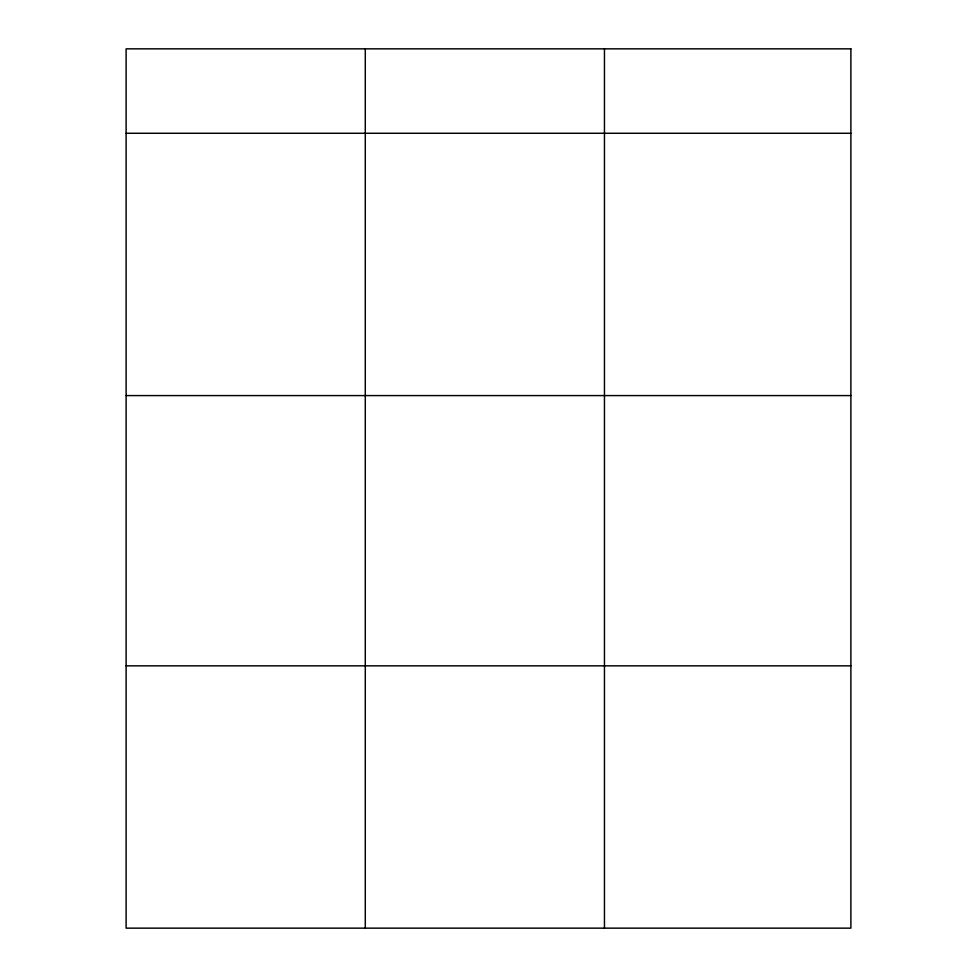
<?xml version="1.0" encoding="UTF-8"?>
<svg xmlns="http://www.w3.org/2000/svg" width="977" height="977" viewBox="0 0 977 977"><rect width="100%" height="100%" fill="white"/><g stroke="black" fill="none" stroke-linecap="round" stroke-linejoin="round"><path stroke-width="1.47" d="M126.118 133.275L850.882 133.275M126.118 395.587L850.882 395.587M126.118 665.838L850.882 665.838M604.458 48.85L604.458 928.15M365.288 48.85L365.288 928.15M850.882 48.85L126.118 48.85L126.118 928.15L850.882 928.15L850.882 48.85"/></g></svg>
